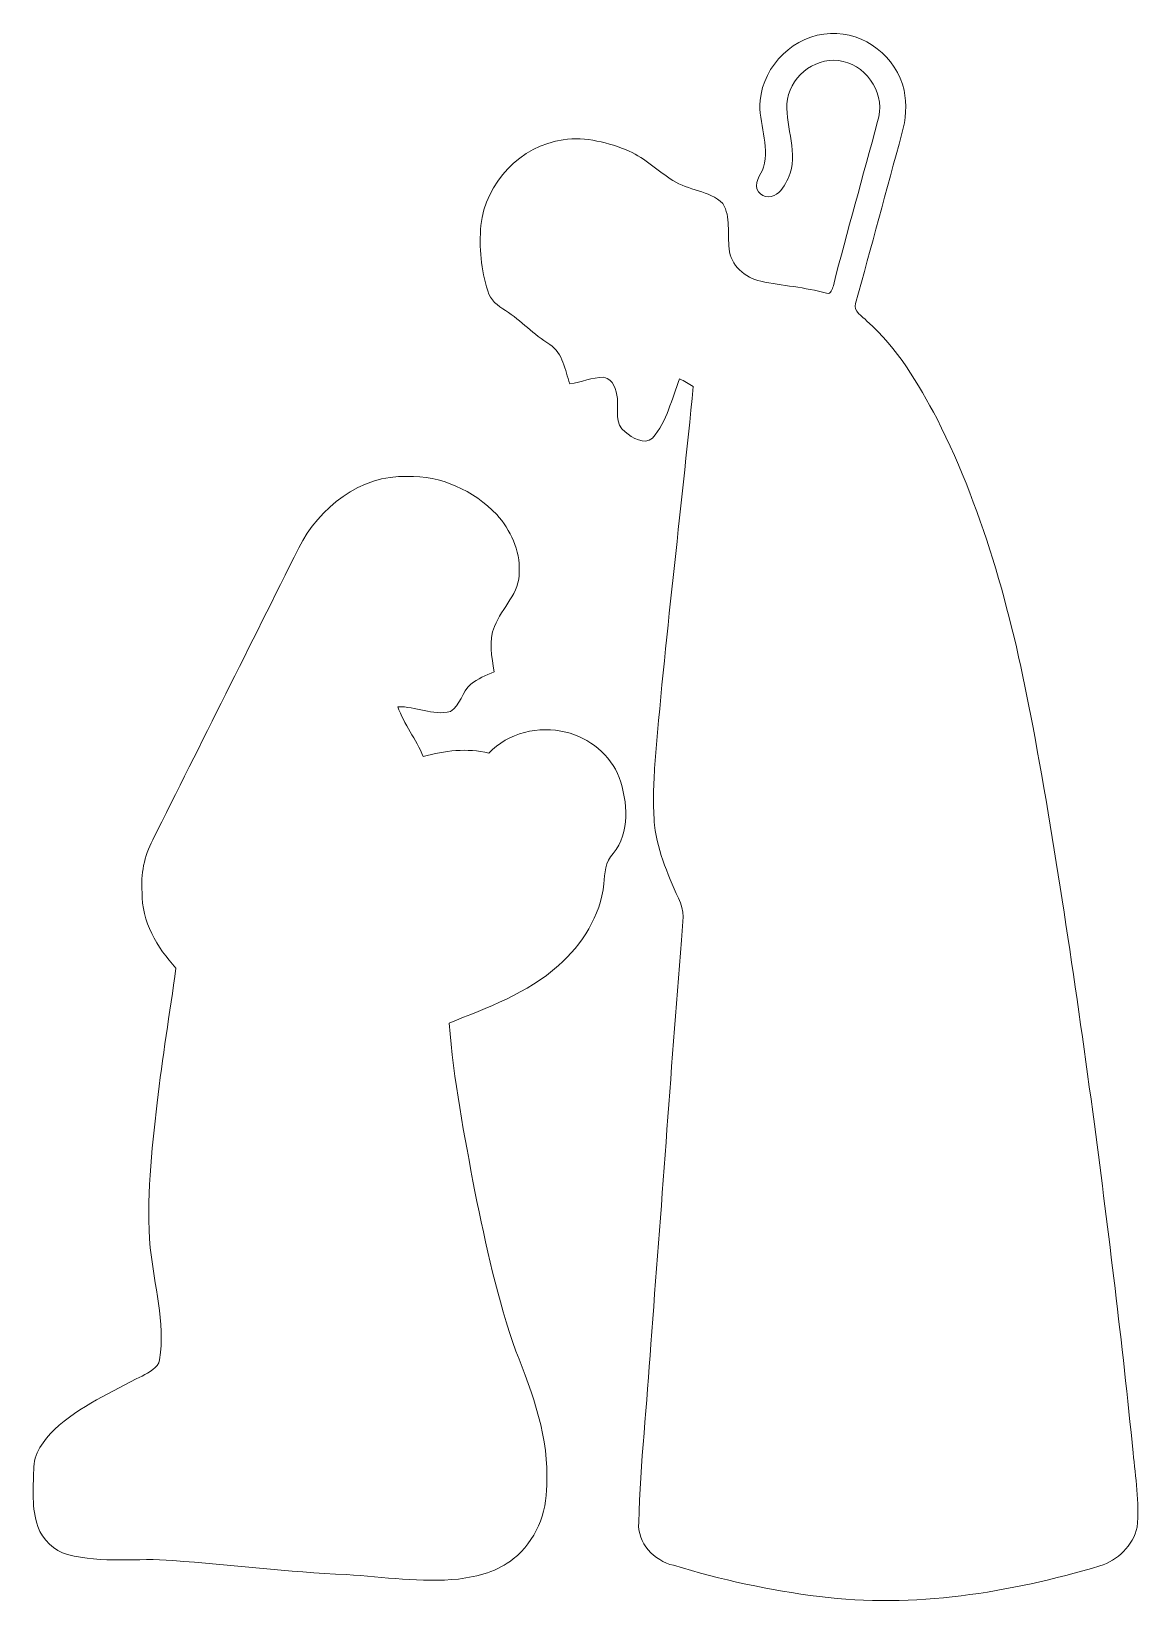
# Model space of a CAD drawing. Header units: centimetres. Extents: x -11.5 to 11.5, y -16.4 to 16.3.
import ezdxf

# ---------------------------------------------------------------- set-up
doc = ezdxf.new("R2010")
doc.units = ezdxf.units.CM
doc.header["$MEASUREMENT"] = 0
doc.layers.add('Layer 1', color=7, linetype='Continuous')

msp = doc.modelspace()

# ---------------------------------------------------------------- linework, layer by layer
at = {"layer": 'Layer 1', "lineweight": 9}
for points, knots in [([(3.62568, 14.88652), (3.6913, 15.61641), (4.34429, 16.26411), (5.08512, 16.27681), (5.08512, 16.27681), (5.79209, 16.32091), (6.46448, 15.78928), (6.61371, 15.10277), (6.61371, 15.10277), (6.67791, 14.80573), (6.65498, 14.49388), (6.57067, 14.20319), (6.57067, 14.20319), (6.2514, 13.02632), (5.93249, 11.84875), (5.60829, 10.67294), (5.60829, 10.67294), (5.54726, 10.50361), (5.75575, 10.40941), (5.84359, 10.30464), (5.84359, 10.30464), (6.47612, 9.74584), (6.90757, 9.00748), (7.30233, 8.27158), (7.30233, 8.27158), (8.30528, 6.27063), (8.88101, 4.08693), (9.28635, 1.89477), (9.28635, 1.89477), (9.79823, -0.85019), (10.19052, -3.61527), (10.56835, -6.38104), (10.56835, -6.38104), (10.86327, -8.65293), (11.14514, -10.92729), (11.37162, -13.20729), (11.37162, -13.20729), (11.42242, -13.72129), (11.50285, -14.23846), (11.45805, -14.75634), (11.45805, -14.75634), (11.36421, -15.13381), (11.05095, -15.44496), (10.68159, -15.55962), (10.68159, -15.55962), (8.80093, -16.11736), (6.8162, -16.44332), (4.85546, -16.19497), (4.85546, -16.19497), (3.82958, -16.07114), (2.81605, -15.84501), (1.82757, -15.54692), (1.82757, -15.54692), (1.42505, -15.45555), (1.06945, -15.08372), (1.10579, -14.65474), (1.10579, -14.65474), (1.1333, -13.4179), (1.285, -12.18741), (1.35379, -10.95269), (1.35379, -10.95269), (1.57569, -8.15587), (1.7676, -5.35693), (1.99055, -2.56046), (1.99055, -2.56046), (2.00078, -2.30258), (2.07205, -2.03341), (1.97115, -1.78364), (1.97115, -1.78364), (1.7429, -1.26471), (1.49878, -0.74224), (1.43458, -0.17145), (1.43458, -0.17145), (1.3993, 0.22119), (1.40741, 0.61666), (1.43563, 1.0093), (1.43563, 1.0093), (1.64095, 3.66148), (1.98526, 6.29991), (2.23573, 8.9475), (2.23573, 8.9475), (2.14507, 9.00571), (2.05158, 9.05898), (1.95422, 9.10519), (1.95422, 9.10519), (1.78524, 8.68927), (1.69563, 8.22219), (1.39154, 7.87506), (1.39154, 7.87506), (1.21409, 7.7216), (0.97208, 7.88035), (0.82498, 8.00382), (0.82498, 8.00382), (0.58826, 8.1594), (0.68528, 8.46561), (0.66093, 8.69774), (0.66093, 8.69774), (0.64612, 8.87271), (0.5745, 9.09884), (0.37836, 9.138), (0.37836, 9.138), (0.13671, 9.13518), (-0.08837, 9.0364), (-0.32473, 8.99971), (-0.32473, 8.99971), (-0.43021, 9.28511), (-0.4616, 9.63895), (-0.74242, 9.81886), (-0.74242, 9.81886), (-1.07438, 10.0203), (-1.33438, 10.31593), (-1.66175, 10.52336), (-1.66175, 10.52336), (-1.81557, 10.62567), (-1.98666, 10.73679), (-2.02864, 10.93117), (-2.02864, 10.93117), (-2.1761, 11.36756), (-2.20821, 11.83605), (-2.17434, 12.29289), (-2.17434, 12.29289), (-2.07733, 13.17554), (-1.34496, 13.9513), (-0.4609, 14.0716), (-0.4609, 14.0716), (0.00794, 14.14392), (0.47749, 14.01022), (0.90929, 13.83771), (0.90929, 13.83771), (1.24125, 13.68284), (1.50548, 13.41967), (1.81275, 13.22529), (1.81275, 13.22529), (2.13696, 13.01327), (2.56664, 13.02808), (2.85239, 12.74727), (2.85239, 12.74727), (3.02278, 12.46681), (2.93706, 12.11792), (2.98539, 11.80818), (2.98539, 11.80818), (3.00867, 11.46634), (3.31735, 11.20422), (3.63767, 11.13367), (3.63767, 11.13367), (4.09205, 11.04053), (4.55701, 11.00702), (5.0061, 10.88602), (5.0061, 10.88602), (5.10205, 10.85427), (5.12393, 10.97068), (5.14615, 11.03701), (5.14615, 11.03701), (5.43684, 12.17824), (5.76245, 13.31136), (6.06337, 14.45013), (6.06337, 14.45013), (6.24858, 14.97506), (5.87852, 15.58219), (5.35041, 15.70108), (5.35041, 15.70108), (4.83006, 15.82879), (4.28326, 15.43226), (4.19189, 14.91862), (4.19189, 14.91862), (4.12133, 14.40251), (4.41167, 13.88745), (4.2508, 13.37698), (4.2508, 13.37698), (4.19471, 13.23269), (4.12345, 13.08876), (4.01444, 12.97693), (4.01444, 12.97693), (3.90367, 12.86439), (3.68071, 12.84817), (3.59111, 12.99245), (3.59111, 12.99245), (3.4634, 13.15156), (3.65108, 13.34453), (3.69518, 13.50257), (3.69518, 13.50257), (3.82888, 13.964), (3.58723, 14.4212), (3.62568, 14.88652)], [0, 0, 0, 0, 0.0212766, 0.0212766, 0.0212766, 0.0212766, 0.04255319, 0.04255319, 0.04255319, 0.04255319, 0.06382979, 0.06382979, 0.06382979, 0.06382979, 0.08510638, 0.08510638, 0.08510638, 0.08510638, 0.10638298, 0.10638298, 0.10638298, 0.10638298, 0.12765957, 0.12765957, 0.12765957, 0.12765957, 0.14893617, 0.14893617, 0.14893617, 0.14893617, 0.17021277, 0.17021277, 0.17021277, 0.17021277, 0.19148936, 0.19148936, 0.19148936, 0.19148936, 0.21276596, 0.21276596, 0.21276596, 0.21276596, 0.23404255, 0.23404255, 0.23404255, 0.23404255, 0.25531915, 0.25531915, 0.25531915, 0.25531915, 0.27659574, 0.27659574, 0.27659574, 0.27659574, 0.29787234, 0.29787234, 0.29787234, 0.29787234, 0.31914894, 0.31914894, 0.31914894, 0.31914894, 0.34042553, 0.34042553, 0.34042553, 0.34042553, 0.36170213, 0.36170213, 0.36170213, 0.36170213, 0.38297872, 0.38297872, 0.38297872, 0.38297872, 0.40425532, 0.40425532, 0.40425532, 0.40425532, 0.42553191, 0.42553191, 0.42553191, 0.42553191, 0.44680851, 0.44680851, 0.44680851, 0.44680851, 0.46808511, 0.46808511, 0.46808511, 0.46808511, 0.4893617, 0.4893617, 0.4893617, 0.4893617, 0.5106383, 0.5106383, 0.5106383, 0.5106383, 0.53191489, 0.53191489, 0.53191489, 0.53191489, 0.55319149, 0.55319149, 0.55319149, 0.55319149, 0.57446809, 0.57446809, 0.57446809, 0.57446809, 0.59574468, 0.59574468, 0.59574468, 0.59574468, 0.61702128, 0.61702128, 0.61702128, 0.61702128, 0.63829787, 0.63829787, 0.63829787, 0.63829787, 0.65957447, 0.65957447, 0.65957447, 0.65957447, 0.68085106, 0.68085106, 0.68085106, 0.68085106, 0.70212766, 0.70212766, 0.70212766, 0.70212766, 0.72340426, 0.72340426, 0.72340426, 0.72340426, 0.74468085, 0.74468085, 0.74468085, 0.74468085, 0.76595745, 0.76595745, 0.76595745, 0.76595745, 0.78723404, 0.78723404, 0.78723404, 0.78723404, 0.80851064, 0.80851064, 0.80851064, 0.80851064, 0.82978723, 0.82978723, 0.82978723, 0.82978723, 0.85106383, 0.85106383, 0.85106383, 0.85106383, 0.87234043, 0.87234043, 0.87234043, 0.87234043, 0.89361702, 0.89361702, 0.89361702, 0.89361702, 0.91489362, 0.91489362, 0.91489362, 0.91489362, 0.93617021, 0.93617021, 0.93617021, 0.93617021, 0.95744681, 0.95744681, 0.95744681, 0.95744681, 1, 1, 1, 1]), ([(-5.95682, 5.59294), (-5.53102, 6.42796), (-4.67554, 7.11482), (-3.70081, 7.07672), (-3.70081, 7.07672), (-3.00266, 7.10248), (-2.32462, 6.78215), (-1.8452, 6.28544), (-1.8452, 6.28544), (-1.55522, 5.96336), (-1.35837, 5.54249), (-1.37671, 5.10152), (-1.37671, 5.10152), (-1.35695, 4.65596), (-1.73795, 4.35116), (-1.89, 3.9624), (-1.89, 3.9624), (-2.02335, 3.66324), (-1.94151, 3.32705), (-1.89847, 3.01801), (-1.89847, 3.01801), (-2.0678, 2.94605), (-2.2396, 2.87549), (-2.3846, 2.75978), (-2.3846, 2.75978), (-2.56345, 2.6035), (-2.59697, 2.31705), (-2.80581, 2.19393), (-2.80581, 2.19393), (-3.17658, 2.09973), (-3.52865, 2.30011), (-3.89907, 2.29306), (-3.89907, 2.29306), (-3.77066, 1.92299), (-3.51666, 1.61678), (-3.36814, 1.25624), (-3.36814, 1.25624), (-2.92858, 1.38183), (-2.45797, 1.44004), (-2.00924, 1.32786), (-2.00924, 1.32786), (-1.60496, 1.75331), (-0.9689, 1.90077), (-0.40622, 1.76601), (-0.40622, 1.76601), (0.07991, 1.64324), (0.51877, 1.29434), (0.69868, 0.82021), (0.69868, 0.82021), (0.87366, 0.31433), (0.9354, -0.31821), (0.57098, -0.75882), (0.57098, -0.75882), (0.4087, -0.92957), (0.39529, -1.16734), (0.38224, -1.38959), (0.38224, -1.38959), (0.31168, -2.05458), (-0.07179, -2.64619), (-0.55968, -3.0861), (-0.55968, -3.0861), (-1.20914, -3.66324), (-2.03711, -3.96275), (-2.83051, -4.2799), (-2.83051, -4.2799), (-2.74372, -5.45853), (-2.51265, -6.62129), (-2.29711, -7.78157), (-2.29711, -7.78157), (-2.06815, -8.89882), (-1.83144, -10.0203), (-1.44621, -11.09592), (-1.44621, -11.09592), (-1.09555, -11.98351), (-0.75018, -12.90849), (-0.80627, -13.88004), (-0.80627, -13.88004), (-0.79851, -14.45683), (-1.03699, -15.05338), (-1.50018, -15.41039), (-1.50018, -15.41039), (-1.81839, -15.67286), (-2.23431, -15.78116), (-2.63577, -15.83161), (-2.63577, -15.83161), (-3.414, -15.91204), (-4.19047, -15.78927), (-4.96622, -15.73989), (-4.96622, -15.73989), (-6.17025, -15.68203), (-7.36935, -15.5455), (-8.5702, -15.44532), (-8.5702, -15.44532), (-9.29728, -15.38817), (-10.04164, -15.51164), (-10.75531, -15.32361), (-10.75531, -15.32361), (-11.03965, -15.24459), (-11.27424, -15.01669), (-11.37549, -14.74152), (-11.37549, -14.74152), (-11.5039, -14.36229), (-11.46968, -13.95448), (-11.45875, -13.56184), (-11.45875, -13.56184), (-11.46933, -13.22987), (-11.25272, -12.94694), (-11.02942, -12.7254), (-11.02942, -12.7254), (-10.49707, -12.24421), (-9.84267, -11.93694), (-9.20908, -11.61485), (-9.20908, -11.61485), (-9.06656, -11.53125), (-8.87959, -11.4554), (-8.84431, -11.27407), (-8.84431, -11.27407), (-8.72154, -10.49161), (-8.95967, -9.72467), (-9.03799, -8.95174), (-9.03799, -8.95174), (-9.123, -7.94561), (-9.01223, -6.93879), (-8.89299, -5.94042), (-8.89299, -5.94042), (-8.7921, -5.00309), (-8.63264, -4.07388), (-8.50635, -3.14043), (-8.50635, -3.14043), (-8.89476, -2.70863), (-9.2246, -2.16852), (-9.20591, -1.5681), (-9.20591, -1.5681), (-9.24048, -1.18886), (-9.16569, -0.81209), (-8.98754, -0.4766), (-8.98754, -0.4766), (-7.9793, 1.54764), (-6.96259, 3.56764), (-5.95682, 5.59294)], [0, 0, 0, 0, 0.02777778, 0.02777778, 0.02777778, 0.02777778, 0.05555556, 0.05555556, 0.05555556, 0.05555556, 0.08333333, 0.08333333, 0.08333333, 0.08333333, 0.11111111, 0.11111111, 0.11111111, 0.11111111, 0.13888889, 0.13888889, 0.13888889, 0.13888889, 0.16666667, 0.16666667, 0.16666667, 0.16666667, 0.19444444, 0.19444444, 0.19444444, 0.19444444, 0.22222222, 0.22222222, 0.22222222, 0.22222222, 0.25, 0.25, 0.25, 0.25, 0.27777778, 0.27777778, 0.27777778, 0.27777778, 0.30555556, 0.30555556, 0.30555556, 0.30555556, 0.33333333, 0.33333333, 0.33333333, 0.33333333, 0.36111111, 0.36111111, 0.36111111, 0.36111111, 0.38888889, 0.38888889, 0.38888889, 0.38888889, 0.41666667, 0.41666667, 0.41666667, 0.41666667, 0.44444444, 0.44444444, 0.44444444, 0.44444444, 0.47222222, 0.47222222, 0.47222222, 0.47222222, 0.5, 0.5, 0.5, 0.5, 0.52777778, 0.52777778, 0.52777778, 0.52777778, 0.55555556, 0.55555556, 0.55555556, 0.55555556, 0.58333333, 0.58333333, 0.58333333, 0.58333333, 0.61111111, 0.61111111, 0.61111111, 0.61111111, 0.63888889, 0.63888889, 0.63888889, 0.63888889, 0.66666667, 0.66666667, 0.66666667, 0.66666667, 0.69444444, 0.69444444, 0.69444444, 0.69444444, 0.72222222, 0.72222222, 0.72222222, 0.72222222, 0.75, 0.75, 0.75, 0.75, 0.77777778, 0.77777778, 0.77777778, 0.77777778, 0.80555556, 0.80555556, 0.80555556, 0.80555556, 0.83333333, 0.83333333, 0.83333333, 0.83333333, 0.86111111, 0.86111111, 0.86111111, 0.86111111, 0.88888889, 0.88888889, 0.88888889, 0.88888889, 0.91666667, 0.91666667, 0.91666667, 0.91666667, 0.94444444, 0.94444444, 0.94444444, 0.94444444, 1, 1, 1, 1])]:
    msp.add_open_spline(points, degree=3, knots=knots, dxfattribs=at)

doc.saveas('drawing.dxf')
